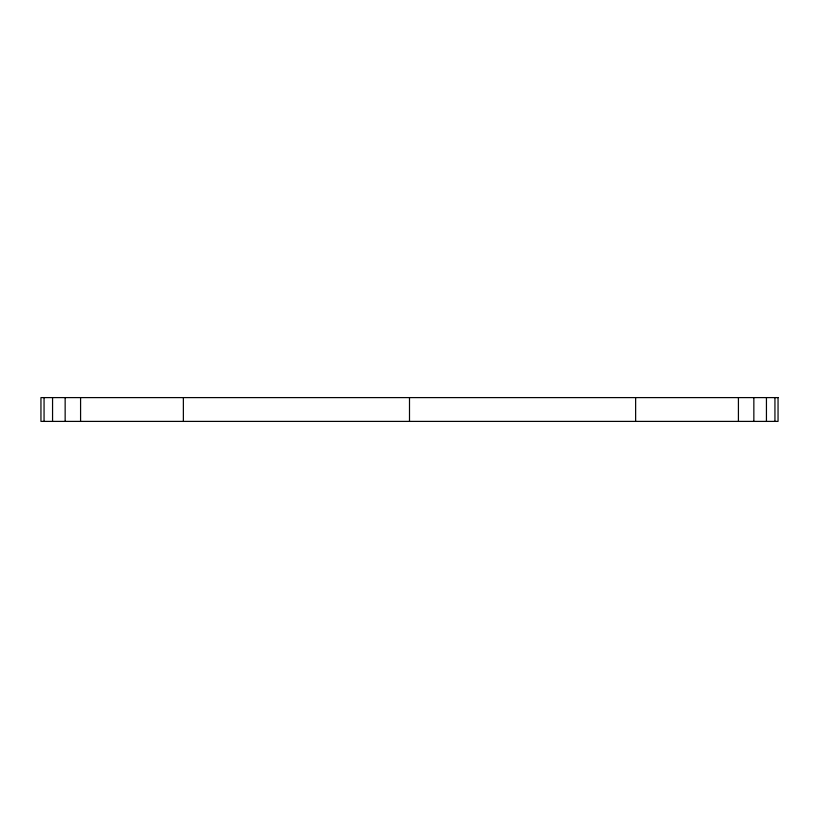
<?xml version="1.0" encoding="UTF-8"?>
<svg xmlns="http://www.w3.org/2000/svg" width="819" height="819" viewBox="0 0 819 819"><rect width="100%" height="100%" fill="white"/><g stroke="black" fill="none" stroke-linecap="round" stroke-linejoin="round"><path stroke-width="1.23" d="M774.938 397.604L774.938 421.396M766.441 397.604L766.441 421.396M753.849 397.604L753.849 421.396M738.421 397.604L738.421 421.396M635.636 397.604L635.636 421.396M409.5 397.604L409.5 421.396M183.364 397.604L183.364 421.396M80.579 397.604L80.579 421.396M65.151 397.604L65.151 421.396M52.559 397.604L52.559 421.396M44.062 397.604L44.062 421.396M778.05 397.604L40.95 397.604L40.95 421.396L778.05 421.396L778.05 397.604"/></g></svg>
